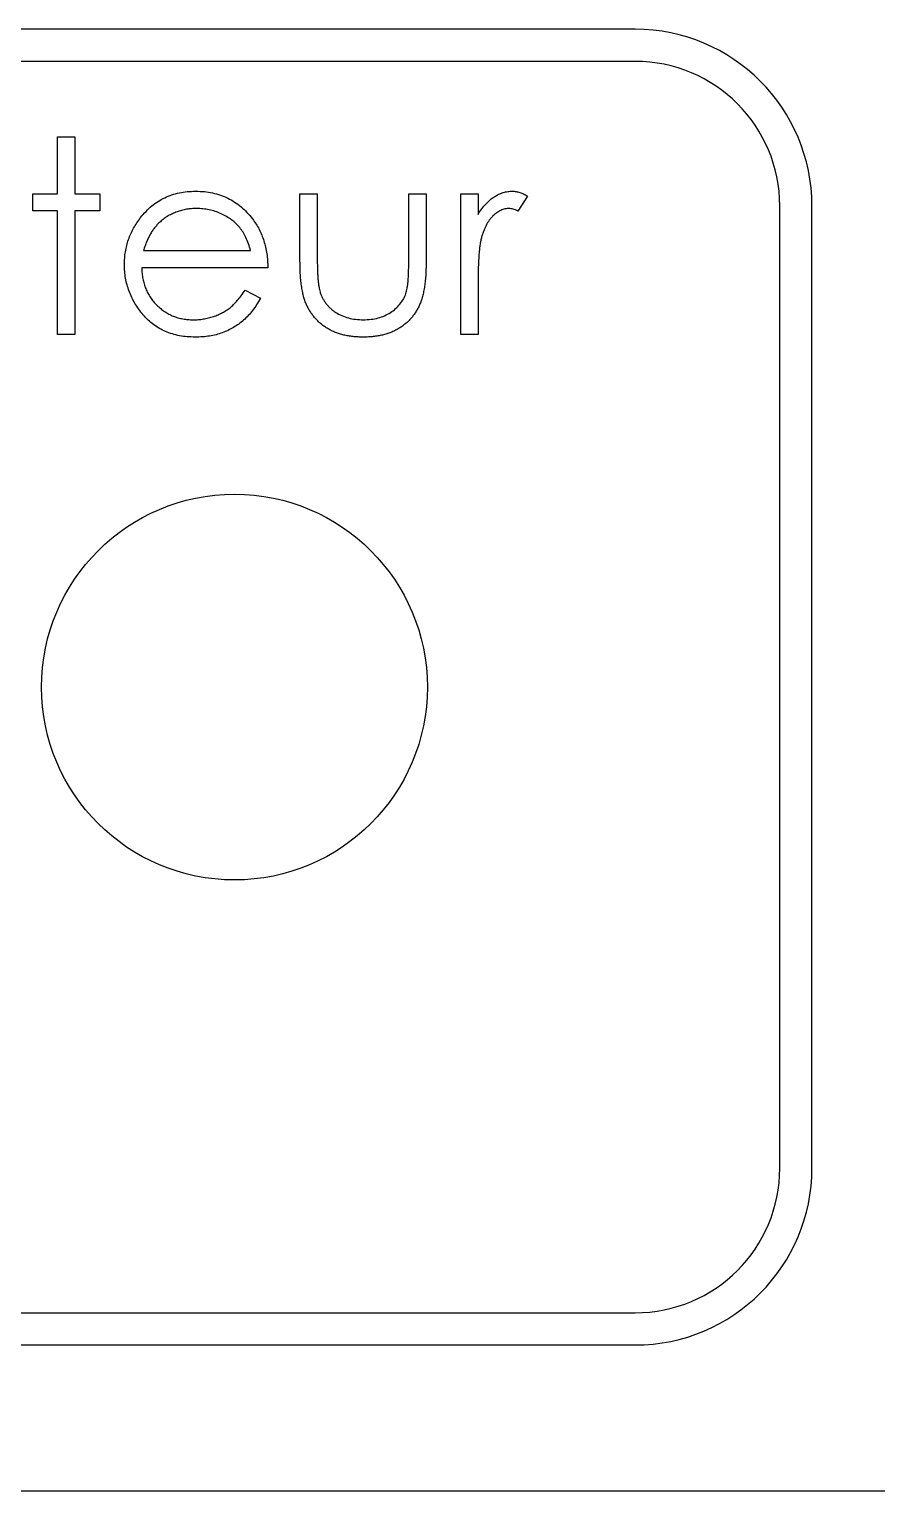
# Model space of a CAD drawing. Header units: millimetres. Extents: x -156 to 156, y -100 to 100.
# Drawn here: x -99.38 to -73.02, y -100.5 to -55.04 of the extents above; entities that cross this region are included whole.
import ezdxf

# ---------------------------------------------------------------- set-up
doc = ezdxf.new("R2010")
doc.units = ezdxf.units.MM

msp = doc.modelspace()

# ---------------------------------------------------------------- linework, layer by layer
at = {"color": 7, "linetype": 'Continuous', "lineweight": 25}
for p, q in [((-80.536, -55.036), (-145.464, -55.036)), ((-80.536, -56.036), (-145.464, -56.036)), ((-98.5, -60.151), (-98.5, -58.382)), ((-98.5, -58.382), (-97.962, -58.382)), ((-97.962, -58.382), (-97.962, -60.151)), ((-99.269, -60.151), (-98.5, -60.151)), ((-99.269, -60.689), (-99.269, -60.151)), ((-97.962, -60.151), (-97.192, -60.151)), ((-97.192, -60.151), (-97.192, -60.689)), ((-90.962, -62.246), (-90.962, -60.151)), ((-90.962, -60.151), (-90.423, -60.151)), ((-90.423, -60.151), (-90.423, -62.185)), ((-87.577, -62.185), (-87.577, -60.151)), ((-87.577, -60.151), (-87.038, -60.151)), ((-87.038, -60.151), (-87.038, -62.286)), ((-85.962, -64.536), (-85.962, -60.151)), ((-85.962, -60.151), (-85.423, -60.151)), ((-85.423, -60.151), (-85.423, -60.796)), ((-83.885, -60.224), (-84.18, -60.691)), ((-98.5, -60.689), (-99.269, -60.689)), ((-98.5, -64.536), (-98.5, -60.689)), ((-97.192, -60.689), (-97.962, -60.689)), ((-97.962, -60.689), (-97.962, -64.536)), ((-76.036, -90.464), (-76.036, -60.536)), ((-75.036, -90.464), (-75.036, -60.536)), ((-95.828, -61.92), (-92.5, -61.92)), ((-91.962, -62.459), (-95.885, -62.459)), ((-92.671, -63.151), (-92.192, -63.402)), ((-85.423, -63.062), (-85.423, -64.536)), ((-97.962, -64.536), (-98.5, -64.536)), ((-85.423, -64.536), (-85.962, -64.536)), ((-145.464, -94.964), (-80.536, -94.964)), ((-145.464, -95.964), (-80.536, -95.964)), ((-155.5, -100.5), (155.5, -100.5))]:
    msp.add_line(p, q, dxfattribs=at)
msp.add_circle((-93, -75.5), 6, dxfattribs=at)
for centre, radius, start, end in [((-80.536, -60.536), 5.5, 0, 90), ((-80.536, -60.536), 4.5, 0, 90), ((-80.536, -90.464), 4.5, 270, 0), ((-80.536, -90.464), 5.5, 270, 0)]:
    msp.add_arc(centre, radius, start, end, dxfattribs=at)
for points, knots in [([(-95.918, -60.891), (-95.864, -60.826), (-95.757, -60.699), (-95.576, -60.531), (-95.38, -60.39), (-95.172, -60.273), (-94.948, -60.185), (-94.713, -60.119), (-94.463, -60.082), (-94.292, -60.077), (-94.204, -60.074)], [0, 0, 0, 0, 0.128835, 0.253589, 0.374643, 0.49534, 0.616325, 0.739759, 0.866842, 1, 1, 1, 1]), ([(-94.204, -60.074), (-94.114, -60.076), (-93.938, -60.081), (-93.681, -60.123), (-93.437, -60.19), (-93.208, -60.285), (-92.993, -60.407), (-92.792, -60.558), (-92.604, -60.733), (-92.494, -60.868), (-92.439, -60.937)], [0, 0, 0, 0, 0.13204, 0.259033, 0.38188, 0.502258, 0.622752, 0.744743, 0.870109, 1, 1, 1, 1]), ([(-85.423, -60.796), (-85.383, -60.736), (-85.307, -60.621), (-85.181, -60.469), (-85.051, -60.343), (-84.918, -60.243), (-84.781, -60.168), (-84.641, -60.113), (-84.498, -60.081), (-84.402, -60.076), (-84.353, -60.074)], [0, 0, 0, 0, 0.160059, 0.306112, 0.438367, 0.560541, 0.675317, 0.786114, 0.892842, 1, 1, 1, 1]), ([(-84.353, -60.074), (-84.316, -60.076), (-84.239, -60.08), (-84.122, -60.11), (-84.002, -60.157), (-83.925, -60.201), (-83.885, -60.224)], [0, 0, 0, 0, 0.225278, 0.463523, 0.720324, 1, 1, 1, 1]), ([(-96.423, -62.355), (-96.421, -62.288), (-96.418, -62.154), (-96.395, -61.957), (-96.355, -61.765), (-96.3, -61.578), (-96.228, -61.397), (-96.141, -61.222), (-96.038, -61.052), (-95.958, -60.945), (-95.918, -60.891)], [0, 0, 0, 0, 0.128045, 0.253768, 0.377428, 0.500551, 0.623296, 0.746578, 0.872348, 1, 1, 1, 1]), ([(-94.177, -60.612), (-94.23, -60.614), (-94.337, -60.616), (-94.493, -60.635), (-94.643, -60.668), (-94.789, -60.712), (-94.927, -60.772), (-95.061, -60.841), (-95.187, -60.926), (-95.267, -60.991), (-95.306, -61.024)], [0, 0, 0, 0, 0.131092, 0.259141, 0.384162, 0.505992, 0.629098, 0.750669, 0.874039, 1, 1, 1, 1]), ([(-92.5, -61.92), (-92.52, -61.849), (-92.558, -61.711), (-92.637, -61.521), (-92.726, -61.352), (-92.832, -61.205), (-92.951, -61.075), (-93.09, -60.961), (-93.245, -60.859), (-93.416, -60.773), (-93.597, -60.7), (-93.787, -60.651), (-93.98, -60.617), (-94.111, -60.614), (-94.177, -60.612)], [0, 0, 0, 0, 0.09624, 0.185231, 0.267501, 0.3444, 0.419595, 0.496891, 0.576638, 0.660268, 0.745387, 0.83004, 0.914474, 1, 1, 1, 1]), ([(-84.456, -60.612), (-84.499, -60.615), (-84.587, -60.621), (-84.716, -60.667), (-84.842, -60.742), (-84.942, -60.825), (-85.019, -60.905), (-85.074, -60.974), (-85.124, -61.052), (-85.173, -61.138), (-85.217, -61.231), (-85.258, -61.333), (-85.295, -61.442), (-85.316, -61.518), (-85.327, -61.557)], [0, 0, 0, 0, 0.093807, 0.191338, 0.295191, 0.410312, 0.47193, 0.536425, 0.603119, 0.674118, 0.749332, 0.828283, 0.91204, 1, 1, 1, 1]), ([(-84.18, -60.691), (-84.206, -60.679), (-84.255, -60.657), (-84.327, -60.631), (-84.394, -60.616), (-84.436, -60.614), (-84.456, -60.612)], [0, 0, 0, 0, 0.295139, 0.56023, 0.794983, 1, 1, 1, 1]), ([(-95.306, -61.024), (-95.335, -61.049), (-95.393, -61.102), (-95.47, -61.192), (-95.544, -61.289), (-95.612, -61.397), (-95.674, -61.515), (-95.732, -61.641), (-95.784, -61.777), (-95.813, -61.871), (-95.828, -61.92)], [0, 0, 0, 0, 0.109984, 0.22258, 0.3385, 0.458709, 0.585535, 0.717518, 0.854667, 1, 1, 1, 1]), ([(-92.439, -60.937), (-92.401, -60.989), (-92.325, -61.092), (-92.23, -61.26), (-92.148, -61.436), (-92.083, -61.623), (-92.029, -61.818), (-91.991, -62.023), (-91.968, -62.238), (-91.964, -62.384), (-91.962, -62.459)], [0, 0, 0, 0, 0.118522, 0.236255, 0.356174, 0.47725, 0.60154, 0.729618, 0.862158, 1, 1, 1, 1]), ([(-85.327, -61.557), (-85.335, -61.592), (-85.353, -61.669), (-85.37, -61.798), (-85.388, -61.951), (-85.4, -62.127), (-85.411, -62.327), (-85.418, -62.551), (-85.423, -62.798), (-85.423, -62.971), (-85.423, -63.062)], [0, 0, 0, 0, 0.070855, 0.156938, 0.2586, 0.375891, 0.508166, 0.656238, 0.820177, 1, 1, 1, 1]), ([(-88.996, -64.612), (-89.05, -64.612), (-89.154, -64.611), (-89.308, -64.598), (-89.456, -64.578), (-89.596, -64.549), (-89.73, -64.513), (-89.857, -64.47), (-89.977, -64.417), (-90.09, -64.357), (-90.197, -64.289), (-90.296, -64.215), (-90.389, -64.134), (-90.475, -64.047), (-90.553, -63.953), (-90.624, -63.853), (-90.689, -63.747), (-90.748, -63.634), (-90.799, -63.51), (-90.843, -63.372), (-90.88, -63.22), (-90.909, -63.053), (-90.933, -62.872), (-90.95, -62.676), (-90.959, -62.466), (-90.961, -62.321), (-90.962, -62.246)], [0, 0, 0, 0, 0.045152, 0.088727, 0.130534, 0.171071, 0.210096, 0.247769, 0.284849, 0.320986, 0.356387, 0.391549, 0.426191, 0.460511, 0.494971, 0.529534, 0.564576, 0.600096, 0.637535, 0.678213, 0.722583, 0.770182, 0.821879, 0.877067, 0.936524, 1, 1, 1, 1]), ([(-90.423, -62.185), (-90.423, -62.244), (-90.422, -62.358), (-90.419, -62.523), (-90.412, -62.673), (-90.403, -62.808), (-90.391, -62.929), (-90.376, -63.035), (-90.361, -63.128), (-90.345, -63.184), (-90.338, -63.21)], [0, 0, 0, 0, 0.1736166, 0.3321204, 0.4779363, 0.6099318, 0.7270315, 0.8316714, 0.9217155, 1, 1, 1, 1]), ([(-87.038, -62.286), (-87.039, -62.358), (-87.041, -62.499), (-87.05, -62.703), (-87.066, -62.894), (-87.091, -63.071), (-87.12, -63.233), (-87.157, -63.382), (-87.202, -63.517), (-87.252, -63.64), (-87.311, -63.752), (-87.374, -63.858), (-87.447, -63.955), (-87.524, -64.049), (-87.609, -64.135), (-87.702, -64.215), (-87.8, -64.29), (-87.906, -64.357), (-88.018, -64.417), (-88.137, -64.471), (-88.264, -64.513), (-88.397, -64.55), (-88.537, -64.578), (-88.684, -64.598), (-88.838, -64.611), (-88.943, -64.612), (-88.996, -64.612)], [0, 0, 0, 0, 0.06221, 0.120696, 0.175548, 0.226191, 0.273711, 0.317302, 0.357837, 0.395428, 0.431089, 0.466097, 0.501015, 0.535424, 0.570174, 0.604765, 0.640093, 0.675939, 0.712225, 0.749455, 0.787601, 0.826784, 0.867829, 0.91016, 0.953939, 1, 1, 1, 1]), ([(-87.666, -63.253), (-87.659, -63.229), (-87.643, -63.176), (-87.626, -63.086), (-87.61, -62.979), (-87.597, -62.854), (-87.588, -62.712), (-87.583, -62.551), (-87.577, -62.374), (-87.577, -62.249), (-87.577, -62.185)], [0, 0, 0, 0, 0.069693, 0.154074, 0.254591, 0.371465, 0.504755, 0.653494, 0.818953, 1, 1, 1, 1]), ([(-94.218, -64.612), (-94.302, -64.61), (-94.466, -64.607), (-94.705, -64.574), (-94.931, -64.52), (-95.142, -64.444), (-95.338, -64.346), (-95.521, -64.226), (-95.69, -64.085), (-95.841, -63.922), (-95.977, -63.748), (-96.097, -63.566), (-96.197, -63.378), (-96.279, -63.184), (-96.345, -62.985), (-96.391, -62.78), (-96.417, -62.569), (-96.421, -62.427), (-96.423, -62.355)], [0, 0, 0, 0, 0.071579, 0.139629, 0.204797, 0.268135, 0.329814, 0.391301, 0.453434, 0.516552, 0.579631, 0.641119, 0.701294, 0.76081, 0.819932, 0.87892, 0.938983, 1, 1, 1, 1]), ([(-95.885, -62.459), (-95.882, -62.516), (-95.877, -62.63), (-95.853, -62.796), (-95.814, -62.955), (-95.761, -63.104), (-95.696, -63.246), (-95.616, -63.38), (-95.522, -63.505), (-95.416, -63.623), (-95.298, -63.727), (-95.174, -63.821), (-95.042, -63.9), (-94.904, -63.963), (-94.758, -64.013), (-94.606, -64.047), (-94.448, -64.07), (-94.34, -64.073), (-94.285, -64.074)], [0, 0, 0, 0, 0.068385, 0.134476, 0.198391, 0.260753, 0.321829, 0.383037, 0.444653, 0.507398, 0.569825, 0.630778, 0.690929, 0.750945, 0.811049, 0.872331, 0.935004, 1, 1, 1, 1]), ([(-94.285, -64.074), (-94.231, -64.073), (-94.124, -64.071), (-93.966, -64.051), (-93.809, -64.018), (-93.656, -63.974), (-93.51, -63.92), (-93.374, -63.854), (-93.249, -63.782), (-93.132, -63.7), (-93.019, -63.598), (-92.907, -63.472), (-92.786, -63.323), (-92.711, -63.21), (-92.671, -63.151)], [0, 0, 0, 0, 0.082592, 0.163879, 0.245659, 0.327726, 0.40861, 0.485749, 0.559169, 0.630268, 0.705306, 0.792065, 0.889796, 1, 1, 1, 1]), ([(-92.192, -63.402), (-92.23, -63.47), (-92.305, -63.601), (-92.432, -63.782), (-92.566, -63.945), (-92.712, -64.085), (-92.865, -64.207), (-93.028, -64.314), (-93.2, -64.405), (-93.381, -64.482), (-93.574, -64.541), (-93.778, -64.582), (-93.994, -64.608), (-94.142, -64.611), (-94.218, -64.612)], [0, 0, 0, 0, 0.0933699, 0.1816608, 0.2658742, 0.3463548, 0.4245999, 0.5019032, 0.5799921, 0.6584434, 0.7386722, 0.8218941, 0.9088008, 1, 1, 1, 1]), ([(-90.338, -63.21), (-90.326, -63.242), (-90.303, -63.307), (-90.262, -63.4), (-90.21, -63.487), (-90.154, -63.569), (-90.089, -63.646), (-90.016, -63.717), (-89.938, -63.784), (-89.822, -63.864), (-89.663, -63.949), (-89.454, -64.022), (-89.228, -64.066), (-89.072, -64.071), (-88.992, -64.074)], [0, 0, 0, 0, 0.060487, 0.119716, 0.178086, 0.235971, 0.29461, 0.353536, 0.413161, 0.474545, 0.599234, 0.727029, 0.859695, 1, 1, 1, 1]), ([(-88.992, -64.074), (-88.911, -64.071), (-88.756, -64.066), (-88.532, -64.024), (-88.328, -63.953), (-88.145, -63.854), (-87.984, -63.732), (-87.849, -63.59), (-87.739, -63.431), (-87.69, -63.313), (-87.666, -63.253)], [0, 0, 0, 0, 0.144632, 0.279837, 0.408371, 0.533043, 0.653596, 0.770016, 0.884339, 1, 1, 1, 1])]:
    msp.add_open_spline(points, degree=3, knots=knots, dxfattribs=at)

doc.saveas('drawing.dxf')
